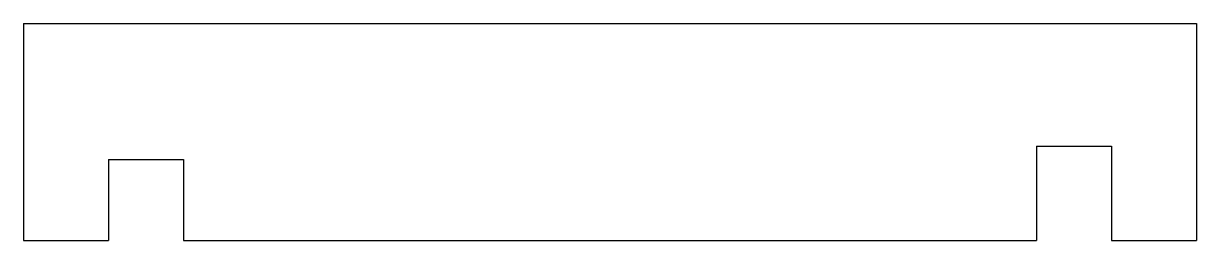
# Model space of a CAD drawing. Extents: x -28.9 to -5.4, y -29.9 to -25.5.
import ezdxf

# ---------------------------------------------------------------- set-up
doc = ezdxf.new("R2010")
doc.units = 0
doc.header["$MEASUREMENT"] = 0
doc.layers.add('VISIBLE', color=7, linetype='CONTINUOUS')

msp = doc.modelspace()

# ---------------------------------------------------------------- linework, layer by layer
at = {"layer": 'VISIBLE'}
for p, q in [((-28.869, -25.51), (-5.422, -25.51)), ((-28.869, -25.51), (-28.869, -29.86)), ((-5.422, -25.51), (-5.422, -29.86)), ((-8.622, -27.971), (-8.622, -29.86)), ((-8.622, -27.971), (-7.122, -27.971)), ((-7.122, -27.971), (-7.122, -29.86)), ((-27.169, -28.238), (-27.169, -29.86)), ((-27.169, -28.238), (-25.669, -28.238)), ((-25.669, -28.238), (-25.669, -29.86)), ((-28.869, -29.86), (-27.169, -29.86)), ((-25.669, -29.86), (-8.622, -29.86)), ((-7.122, -29.86), (-5.422, -29.86))]:
    msp.add_line(p, q, dxfattribs=at)

doc.saveas('drawing.dxf')
